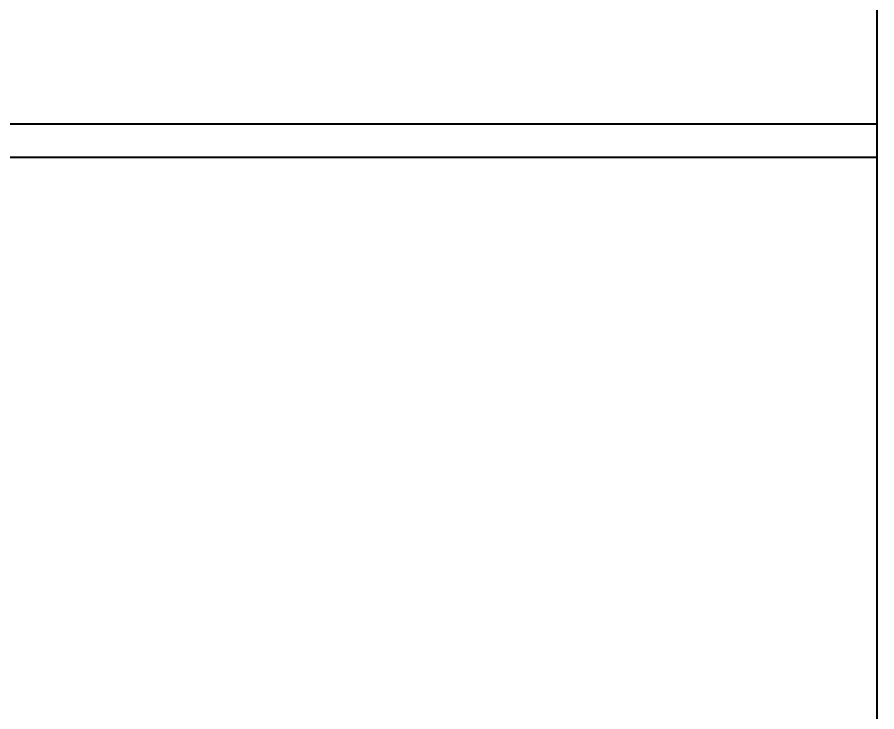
# Model space of a CAD drawing. Extents: x 0 to 420, y 0 to 297.
# Drawn here: x 154.55 to 163.2, y 160.5 to 167.48 of the extents above; entities that cross this region are included whole.
import ezdxf

# ---------------------------------------------------------------- set-up
doc = ezdxf.new("R2010")
doc.units = 0
doc.header["$LTSCALE"] = 23.1
doc.layers.add('10000_FRONT', color=7, linetype='CONTINUOUS')
doc.layers.add('10100_DIM_FRONT', color=7, linetype='CONTINUOUS')
doc.styles.get("Standard").update_dxf_attribs({"font": 'txt', "width": 0.8})
doc.dimstyles.new('DIMSTYLE_1', dxfattribs={"dimtxt": 3.5, "dimasz": 3.5, "dimexe": 0.18, "dimexo": 0.0625, "dimgap": 0.09, "dimtad": 1, "dimtxsty": 'STANDARD', "dimcen": 0.09, "dimazin": 3, "dimtp": 0.05, "dimtm": 0.05, "dimtfac": 1, "dimtofl": 0, "dimtmove": 0, "dimatfit": 3, "dimtolj": 1})

# ---------------------------------------------------------------- blocks, each defined once
blk = doc.blocks.new('*D0')
at = {"layer": '10100_DIM_FRONT', "linetype": 'CONTINUOUS'}
for p, q in [((91.69663, 188.554533), (91.69663, 131.440248)), ((163.19663, 149.04194), (163.19663, 131.440248)), ((91.69663, 133.440248), (127.44663, 133.440248)), ((163.19663, 133.440248), (127.44663, 133.440248))]:
    blk.add_line(p, q, dxfattribs=at)
for points in [[(95.19663, 133.940248), (91.69663, 133.440248), (95.19663, 132.940248)], [(159.69663, 132.940248), (163.19663, 133.440248), (159.69663, 133.940248)]]:
    blk.add_solid(points, dxfattribs=at)
at = {"layer": '10100_DIM_FRONT', "linetype": 'CONTINUOUS', "width": 0.660714}
blk.add_text('71,5', height=3.5, dxfattribs=at).set_placement((124.002814, 134.315248))

msp = doc.modelspace()

# ---------------------------------------------------------------- linework, layer by layer
at = {"layer": '10000_FRONT', "color": 7, "linetype": 'CONTINUOUS'}
for p, q in [((163.1966, 233.5555), (163.1966, 143.5555)), ((98.3964, 166.4081), (163.1966, 166.4081)), ((98.3966, 166.0751), (163.1966, 166.0751))]:
    msp.add_line(p, q, dxfattribs=at)

# ---------------------------------------------------------------- dimensions: what is measured, and where the dimension line sits
at = {"layer": '10100_DIM_FRONT', "linetype": 'CONTINUOUS'}
dim = msp.add_linear_dim(base=(163.1966, 133.4402), p1=(91.6966, 188.5545), p2=(163.1966, 149.0419), text='71,5', dimstyle='DIMSTYLE_1', dxfattribs=at)
dim.commit()
dim.dimension.update_dxf_attribs({"geometry": '*D0', "text_midpoint": (128.6278, 136.0652), "dimtype": 160})

doc.saveas('drawing.dxf')
